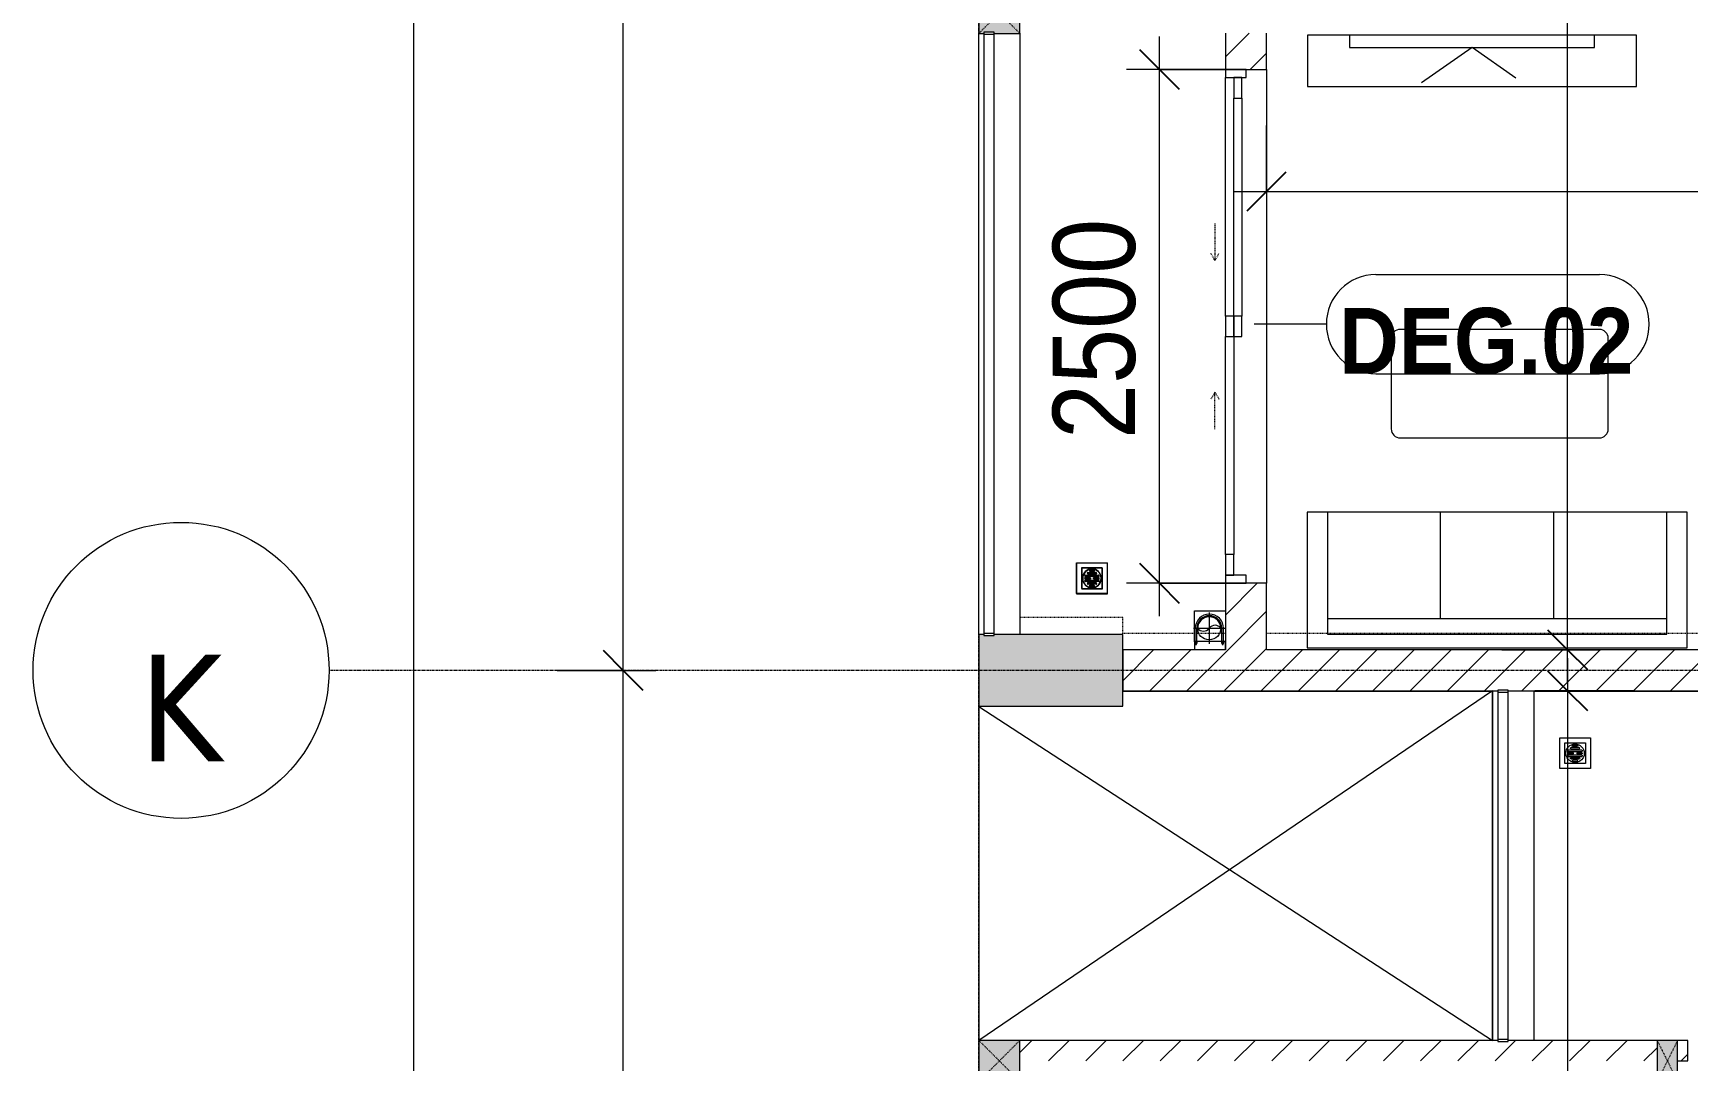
# Model space of a CAD drawing. Header units: millimetres. Extents: x 1591 to 240306, y -15958 to 82755.
# Drawn here: x 40053 to 48104, y 59837 to 64837 of the extents above; entities that cross this region are included whole.
import ezdxf

# ---------------------------------------------------------------- set-up
doc = ezdxf.new("R2010")
doc.units = ezdxf.units.MM
for name, pattern in [('Dash', [6, 3, -3]), ('Dash 1_8_', [6.35, 3.175, -3.175]), ('Grid Line', [22.225, 12.7, -3.175, 3.175, -3.175]), ('IMPORT-CENTER _2_', [40.64, 25.4, -5.08, 5.08, -5.08])]:
    doc.linetypes.add(name, pattern=pattern)
for name, color, linetype, lineweight in [('0-1', 7, 'Continuous', 5), ('A-ANNO-DIMS', 211, 'Continuous', 9), ('A-ANNO-DIMS-160', 211, 'Continuous', 9), ('A-AREA', 32, 'Dash 1_8_', 9), ('A-DETL-THIN-2', 151, 'Continuous', 9), ('A-DOOR', 31, 'Continuous', 9), ('A-DOOR-FRAM', 31, 'Continuous', 9), ('A-DOOR-HDLN', 31, 'Dash', 9), ('A-DOOR-IDEN', 31, 'Continuous', 9), ('A-FLOR-1', 250, 'Continuous', 9), ('A-FLOR-2', 9, 'Continuous', 9), ('A-FLOR-HRAL', 11, 'Continuous', 9), ('A-FLOR-HRAL-1', 254, 'Continuous', 9), ('A-FLOR-HRAL-2', 9, 'Continuous', 9), ('A-WALL', 113, 'Continuous', 9), ('A-WALL-1', 253, 'Continuous', 18), ('A-WALL-2', 9, 'Continuous', 9), ('A-WALL-3', 113, 'Continuous', 18), ('A-WALL-PATT-1', 10, 'Continuous', 9), ('A-WALL-PATT-2', 111, 'Continuous', 9), ('G-IMPT-2', 8, 'IMPORT-CENTER _2_', 9), ('G-IMPT-3', 8, 'Continuous', 9), ('I-FURN', 30, 'Continuous', 9), ('I-FURN-1', 254, 'Continuous', 9), ('M-EQPM', 50, 'Continuous', 9), ('M-EQPM-1', 254, 'Continuous', 9), ('S-COLS', 52, 'Continuous', 9), ('S-COLS-1', 52, 'Continuous', 5), ('S-COLS-2', 7, 'Continuous', 18), ('S-COLS-3', 254, 'Continuous', 9), ('S-COLS-4', 253, 'Continuous', 18), ('S-COLS-5', 52, 'Continuous', 18), ('S-COLS-HDLN', 52, 'Dash', 9), ('S-COLS-HDLN-1', 9, 'Dash', 9), ('S-GRID-1', 1, 'Grid Line', 9), ('S-GRID-IDEN', 1, 'Continuous', 9)]:
    doc.layers.add(name, color=color, linetype=linetype, lineweight=lineweight)
doc.styles.add('Arial_B_3', font='arialbd_0.ttf', dxfattribs={"width": 0.9, "height": 320})
doc.styles.add('Tahoma_B', font='tahomabd_0.ttf', dxfattribs={"height": 520})
doc.styles.add('UTM Avo', font='UTM Avo.ttf', dxfattribs={"width": 0.9, "height": 400})
doc.dimstyles.new('1_Dim_chi_tiet_2_5', dxfattribs={"dimscale": 304.8, "dimtxt": 399.720379, "dimasz": 0.629921, "dimexe": 0.524934, "dimexo": 0.0625, "dimgap": 0.052493, "dimtad": 1, "dimdec": 0, "dimrnd": 5, "dimzin": 0, "dimdsep": 46, "dimtxsty": 'UTM Avo', "dimblk1": 'OBLIQUE', "dimblk2": 'OBLIQUE', "dimsah": 1, "dimcen": 0.09, "dimdle": 0.524934, "dimazin": 0, "dimtfac": 1, "dimtdec": 4, "dimtix": 1, "dimtmove": 0, "dimatfit": 3, "dimfxl": 1.049869, "dimfxlon": 1, "dimtvp": 1, "dimtolj": 1, "dimtzin": 0, "dimarcsym": 2})
doc.dimstyles.new('1_Dim_chi_tiet_2_5_1', dxfattribs={"dimscale": 304.8, "dimtxt": 399.720379, "dimasz": 0.629921, "dimexe": 0.524934, "dimexo": 0.0625, "dimgap": 0.052493, "dimtad": 1, "dimdec": 0, "dimrnd": 5, "dimzin": 0, "dimdsep": 46, "dimtxsty": 'UTM Avo', "dimblk1": 'OBLIQUE', "dimblk2": 'OBLIQUE', "dimsah": 1, "dimcen": 0.09, "dimdle": 0.524934, "dimazin": 0, "dimtfac": 1, "dimtdec": 4, "dimtix": 1, "dimtmove": 0, "dimatfit": 3, "dimfxl": 1.049869, "dimfxlon": 1, "dimtvp": 1, "dimtolj": 1, "dimtzin": 0, "dimarcsym": 2})
pattern_1 = [(45, (0, 0), (-90.50967, 90.50967), [])]
pattern_2 = [(45, (11001.35, 0), (-90.50967, 90.50967), [])]

# ---------------------------------------------------------------- blocks, each defined once
blk = doc.blocks.new('NCV_TKTC_KET CAU_rvt-1-TKCS_MB TẦNG 3-4')
at = {"layer": 'S-COLS-1'}
blk.add_hatch(color=256, dxfattribs=at).paths.add_polyline_path([(34352.6, 61561.9), (34352.4, 61911.9), (33727.6, 61911.9), (33727.6, 61906.9), (33677.6, 61906.9), (33677.6, 61911.9), (33652.6, 61911.9), (33652.6, 61561.9)])
at = {"layer": 'A-FLOR-1'}
for p, q in [((34352.6, 61635.3), (36152.6, 61635.3)), ((36152.5, 61635.3), (36152.5, 59936.9)), ((36352.6, 61635.3), (37552.6, 61635.3))]:
    blk.add_line(p, q, dxfattribs=at)
at = {"layer": 'S-COLS-2'}
for p, q in [((33652.6, 61911.9), (33652.6, 61561.9)), ((33677.6, 61911.9), (33652.6, 61911.9)), ((34352.6, 61911.9), (33727.6, 61911.9)), ((34352.6, 61561.9), (34352.6, 61911.9)), ((33652.6, 61561.9), (34352.6, 61561.9))]:
    blk.add_line(p, q, dxfattribs=at)
blk = doc.blocks.new('THU NUOC - THU NUOC-455054-TKCS_MB TẦNG 3-4')
at = {"layer": 'M-EQPM-1'}
for p, q in [((-66.3, -70.6), (-66.3, 79.4)), ((-66.3, 79.4), (83.7, 79.4)), ((58.7, 54.4), (-41.3, 54.4)), ((-41.3, 54.4), (-41.3, -45.6)), ((-23.3, 19.6), (40.9, 19.6)), ((40.9, 13.6), (-23.3, 13.6)), ((-23.3, 7.2), (0.7, 7.2)), ((0.7, 1.2), (-23.3, 1.2)), ((-11, 32.1), (28.5, 32.1)), ((28.5, 26.1), (-11, 26.1)), ((-1.1, 44.5), (18.5, 44.5)), ((18.5, 38.5), (-1.1, 38.5)), ((0.7, 7.2), (0.7, 1.2)), ((16.7, 1.2), (16.7, 7.2)), ((16.7, 7.2), (40.9, 7.2)), ((40.9, 1.2), (16.7, 1.2)), ((58.7, -45.6), (58.7, 54.4)), ((83.7, 79.4), (83.7, -70.6)), ((83.7, -70.6), (-66.3, -70.6)), ((-41.3, -45.6), (58.7, -45.6)), ((-23.3, -4.8), (40.9, -4.8)), ((40.9, -10.8), (-23.3, -10.8)), ((-11, -17.3), (28.5, -17.3)), ((28.5, -23.3), (-11, -23.3)), ((-1.1, -29.6), (18.5, -29.6)), ((18.5, -35.6), (-1.1, -35.6))]:
    blk.add_line(p, q, dxfattribs=at)
for centre, radius, start, end in [((8.7, 4.4), 45, 0, 180), ((8.7, 4.4), 45, 360, 180), ((8.7, 4.4), 45, 180, 0), ((8.7, 4.4), 45, 180, 360), ((-23.3, 16.6), 3, 90, 270), ((-23.3, 4.2), 3, 90, 270), ((-11, 29.1), 3, 90, 270), ((-1.1, 41.5), 3, 90, 270), ((18.5, 41.5), 3, 270, 90), ((28.5, 29.1), 3, 270, 90), ((40.9, 16.6), 3, 270, 90), ((40.9, 4.2), 3, 270, 90), ((-23.3, -7.8), 3, 90, 270), ((-11, -20.3), 3, 90, 270), ((-1.1, -32.6), 3, 90, 270), ((18.5, -32.6), 3, 270, 90), ((28.5, -20.3), 3, 270, 90), ((40.9, -7.8), 3, 270, 90)]:
    blk.add_arc(centre, radius, start, end, dxfattribs=at)
blk = doc.blocks.new('LOBBY_SOFA_1 - LOBBY_SOFA_1-901220-TKCS_MB TẦNG 3-4')
at = {"layer": 'I-FURN'}
for p, q in [((-2556, 0), (-2556, -660)), ((-708, 0), (-2556, 0)), ((-708, -660), (-708, 0)), ((-2457, -66), (-2457, -660)), ((-807, -66), (-2457, -66)), ((-807, -660), (-807, -66)), ((-807, -143), (-2457, -143)), ((-1907, -143), (-1907, -660)), ((-1357, -143), (-1357, -660)), ((-3128.2, -193.5), (-2688.2, -193.5)), ((-3128.2, -633.5), (-3128.2, -193.5)), ((-2688.2, -193.5), (-2688.2, -633.5)), ((-2915.4, -269), (-2915.4, -401)), ((-2915.4, -357), (-2981.4, -423)), ((-2849.4, -423), (-2915.4, -357)), ((-2937.4, -423), (-3069.4, -423)), ((-2981.4, -423), (-2915.4, -489)), ((-2915.4, -489), (-2849.4, -423)), ((-2915.4, -445), (-2915.4, -577)), ((-2893.4, -423), (-2761.4, -423)), ((-2688.2, -633.5), (-3128.2, -633.5)), ((-2556, -660), (-708, -660)), ((-1160.3, -1020.5), (-2128.3, -1020.5)), ((-2172.3, -1064.5), (-2172.3, -1504.5)), ((-1116.3, -1504.5), (-1116.3, -1064.5)), ((-2128.3, -1548.5), (-1160.3, -1548.5))]:
    blk.add_line(p, q, dxfattribs=at)
for radius in [154, 22]:
    blk.add_circle((-2915.4, -423), radius, dxfattribs=at)
for centre, start, end in [((-2128.3, -1064.5), 90, 180), ((-1160.3, -1064.5), 0, 90), ((-2128.3, -1504.5), 180, 270), ((-1160.3, -1504.5), 270, 0)]:
    blk.add_arc(centre, 44, start, end, dxfattribs=at)
at = {"layer": 'I-FURN-1'}
for p, q in [((-708, 0), (-2556, 0)), ((-2556, 0), (-2556, -660)), ((-708, -660), (-708, 0)), ((-2688.2, -193.5), (-3128.2, -193.5)), ((-3128.2, -193.5), (-3128.2, -633.5)), ((-2688.2, -633.5), (-2688.2, -193.5)), ((-3128.2, -633.5), (-2688.2, -633.5)), ((-2556, -660), (-708, -660)), ((-1160.3, -1020.5), (-2128.3, -1020.5)), ((-2172.3, -1064.5), (-2172.3, -1504.5)), ((-1116.3, -1504.5), (-1116.3, -1064.5)), ((-2128.3, -1548.5), (-1160.3, -1548.5))]:
    blk.add_line(p, q, dxfattribs=at)
for centre, start, end in [((-2128.3, -1064.5), 90, 180), ((-1160.3, -1064.5), 0, 90), ((-2128.3, -1504.5), 180, 270), ((-1160.3, -1504.5), 270, 0)]:
    blk.add_arc(centre, 44, start, end, dxfattribs=at)
blk = doc.blocks.new('RES_BAN AN - RES_BAN AN-901223-TKCS_MB TẦNG 3-4')
at = {"layer": 'I-FURN-1'}
for p, q in [((1600, 0), (0, 0)), ((0, 0), (0, -250)), ((1600, -250), (1600, 0)), ((0, -250), (1600, -250))]:
    blk.add_line(p, q, dxfattribs=at)
blk = doc.blocks.new('KE TIVI-2 - KE TIVI-2-885819-TKCS_MB TẦNG 3-4')
at = {"layer": 'I-FURN-1'}
for p, q in [((-595.6, 0), (-595.6, -60)), ((595.6, 0), (-595.6, 0)), ((-595.6, -60), (595.6, -60)), ((0, -60), (-245.7, -232.1)), ((213, -209.1), (0, -60)), ((595.6, -60), (595.6, 0))]:
    blk.add_line(p, q, dxfattribs=at)
blk = doc.blocks.new('Railing - 50 x 10mm-901205-TKCS_MB TẦNG 3-4')
at = {"layer": 'A-FLOR-HRAL-2'}
for p, q in [((25, 5), (-25, 5)), ((-25, 5), (-25, -5)), ((25, -5), (25, 5)), ((-25, -5), (25, -5))]:
    blk.add_line(p, q, dxfattribs=at)
blk = doc.blocks.new('Railing - Railing-1013286-TKCS_MB TẦNG 3-4')
at = {"layer": 'A-FLOR-HRAL-2'}
for p, q in [((13269.1, 52369.6), (13269.1, 50680.8)), ((13319.1, 50680.8), (13319.1, 52369.6))]:
    blk.add_line(p, q, dxfattribs=at)
for p in [(13294.1, 52374.6), (13294.1, 50675.8)]:
    blk.add_blockref('Railing - 50 x 10mm-901205-TKCS_MB TẦNG 3-4', p)
blk = doc.blocks.new('G1_SOF - BO TRU - 100x200-745959-TKCS_MB TẦNG 3-4')
at = {"layer": 'S-COLS'}
blk.add_hatch(color=256, dxfattribs=at).paths.add_polyline_path([(-50, 100), (-50, -100), (50, -100), (50, 100)])
at = {"layer": 'S-COLS-4'}
for p, q in [((50, 100), (-50, 100)), ((-50, 100), (-50, -100)), ((50, -100), (50, 100)), ((-50, -100), (50, -100))]:
    blk.add_line(p, q, dxfattribs=at)
at = {"layer": 'S-COLS-HDLN-1'}
for p, q in [((50, 100), (-50, -100)), ((-50, 100), (50, -100))]:
    blk.add_line(p, q, dxfattribs=at)
blk = doc.blocks.new('NCV_TKTC_TANG 3 - 4_rvt-2-TKCS_MB TẦNG 3-4')
at = {"layer": 'A-WALL-PATT-1'}
h = blk.add_hatch(dxfattribs=at)
h.set_pattern_fill('FP_1', color=256, style=0, pattern_type=2)
h.set_pattern_definition(pattern_1)
h.paths.add_polyline_path([(36952.6, 59836.9), (36952.6, 59936.9), (36227.6, 59936.9), (36227.6, 59931.5), (36177.6, 59931.5), (36177.6, 59936.9), (33852.6, 59936.9), (33852.6, 59836.9), (36770.4, 59836.9)])
h = blk.add_hatch(dxfattribs=at)
h.set_pattern_fill('FP_1', color=256, style=0, pattern_type=2)
h.set_pattern_definition(pattern_1)
h.paths.add_polyline_path([(38052.6, 59836.9), (38052.6, 59936.9), (38002.6, 59936.9), (38002.6, 59836.9)])
h.paths.add_polyline_path([(37102.6, 59836.9), (37102.6, 59936.9), (37052.6, 59936.2), (37052.6, 59836.9)])
at = {"layer": 'A-FLOR-2'}
blk.add_line((35052.6, 64660.3), (35052.6, 62160.3), dxfattribs=at)
at = {"layer": 'A-WALL-1'}
for p, q in [((36177.6, 59936.9), (33852.6, 59936.9)), ((36952.6, 59936.9), (36227.6, 59936.9)), ((37102.6, 59936.9), (37052.6, 59936.9)), ((37102.6, 59836.9), (37102.6, 59936.9)), ((37052.6, 59836.9), (37102.6, 59836.9))]:
    blk.add_line(p, q, dxfattribs=at)
at = {"layer": 'A-WALL-2'}
for p, q in [((36152.6, 59936.9), (36152.6, 61636.9)), ((36352.6, 61636.9), (36352.6, 59936.9))]:
    blk.add_line(p, q, dxfattribs=at)
at = {"layer": 'A-FLOR-HRAL-1'}
blk.add_blockref('Railing - Railing-1013286-TKCS_MB TẦNG 3-4', (22908.5, 9260.7), dxfattribs=at)
at = {"layer": 'I-FURN-1'}
for name, p in [('RES_BAN AN - RES_BAN AN-901223-TKCS_MB TẦNG 3-4', (35252.2, 64826.9)), ('KE TIVI-2 - KE TIVI-2-885819-TKCS_MB TẦNG 3-4', (36052.2, 64826.9))]:
    blk.add_blockref(name, p, dxfattribs=at)
at = {"layer": 'I-FURN-1', "rotation": 180}
blk.add_blockref('LOBBY_SOFA_1 - LOBBY_SOFA_1-901220-TKCS_MB TẦNG 3-4', (34542.6, 61846.9), dxfattribs=at)
at = {"layer": 'M-EQPM-1'}
blk.add_blockref('THU NUOC - THU NUOC-455054-TKCS_MB TẦNG 3-4', (34193.8, 62180.9), dxfattribs=at)
at = {"layer": 'S-COLS-3'}
blk.add_blockref('G1_SOF - BO TRU - 100x200-745959-TKCS_MB TẦNG 3-4', (37002.6, 59836.9), dxfattribs=at)
blk = doc.blocks.new('Railing - 50 x 10mm-1251311-TKCS_MB TẦNG 3-4')
at = {"layer": 'A-FLOR-HRAL'}
for p, q in [((25, 5), (-25, 5)), ((-25, 5), (-25, -5)), ((25, -5), (25, 5)), ((-25, -5), (25, -5))]:
    blk.add_line(p, q, dxfattribs=at)
blk = doc.blocks.new('Railing - Railing-3235345-TKCS_MB TẦNG 3-4')
at = {"layer": 'A-FLOR-HRAL'}
for p, q in [((33677.6, 64831.3), (33677.6, 61916.9)), ((33727.6, 61916.9), (33727.6, 64831.3))]:
    blk.add_line(p, q, dxfattribs=at)
for p in [(33702.6, 64836.3), (33702.6, 61911.9)]:
    blk.add_blockref('Railing - 50 x 10mm-1251311-TKCS_MB TẦNG 3-4', p)
blk = doc.blocks.new('G1_SOF - BO TRU - 200x200-3054293-TKCS_MB TẦNG 3-4')
at = {"layer": 'S-COLS'}
blk.add_hatch(color=256, dxfattribs=at).paths.add_polyline_path([(100, -100), (100, 100), (-100, 100), (-100, -100)])
at = {"layer": 'S-COLS-5'}
for p, q in [((100, 100), (-100, 100)), ((-100, 100), (-100, -100)), ((100, -100), (100, 100)), ((-100, -100), (100, -100))]:
    blk.add_line(p, q, dxfattribs=at)
at = {"layer": 'S-COLS-HDLN'}
for p, q in [((100, 100), (-100, -100)), ((-100, 100), (100, -100))]:
    blk.add_line(p, q, dxfattribs=at)
blk = doc.blocks.new('G1_SOF - BO TRU - 200x200-V35-TKCS_MB TẦNG 3-4')
at = {"layer": 'S-COLS'}
blk.add_hatch(color=256, dxfattribs=at).paths.add_polyline_path([(-25, -100), (100, -100), (100, 100), (-100, 100), (-100, -100), (-75, -100), (-75, -94), (-25, -94)])
at = {"layer": 'S-COLS-5'}
for p, q in [((100, 100), (-100, 100)), ((-100, 100), (-100, -100)), ((100, -100), (100, 100)), ((-100, -100), (-75, -100)), ((-25, -100), (100, -100))]:
    blk.add_line(p, q, dxfattribs=at)
at = {"layer": 'S-COLS-HDLN'}
for p, q in [((100, 100), (-100, -100)), ((-100, 100), (100, -100))]:
    blk.add_line(p, q, dxfattribs=at)
blk = doc.blocks.new('DEG_02-DEG_03 - DEG_02-2500x2400mm-CỬA ĐI 02 CÁNH TRƯỢT-625766-TKCS_MB TẦNG 3-4')
at = {"layer": 'A-DOOR'}
for p, q in [((-1110, 100), (-1210, 100)), ((-1210, 100), (-1210, 60)), ((-1110, 60), (-1110, 100)), ((-1110, 100), (-50, 100)), ((50, 100), (-50, 100)), ((-50, 100), (-50, 60)), ((50, 60), (50, 100)), ((-1210, 60), (-1110, 60)), ((-50, 60), (-1110, 60)), ((50, 60), (-50, 60)), ((-50, 60), (-50, 20)), ((-50, 60), (50, 60)), ((-50, 20), (50, 20)), ((50, 20), (50, 60)), ((50, 60), (1110, 60)), ((1110, 20), (50, 20)), ((1210, 60), (1110, 60)), ((1110, 60), (1110, 20)), ((1110, 20), (1210, 20)), ((1210, 20), (1210, 60))]:
    blk.add_line(p, q, dxfattribs=at)
at = {"layer": 'A-DOOR-FRAM'}
for p, q in [((-1210, 100), (-1250, 100)), ((-1250, 100), (-1250, 0)), ((-1210, 0), (-1210, 100)), ((1250, 100), (1210, 100)), ((1210, 100), (1210, 0)), ((1250, 0), (1250, 100)), ((-1250, 0), (-1210, 0)), ((1210, 0), (1250, 0))]:
    blk.add_line(p, q, dxfattribs=at)
at = {"layer": 'A-DOOR-HDLN'}
for p, q in [((-320.4, 151.1), (-355, 171.1)), ((320.4, 151.1), (355, 171.1)), ((-500.4, 151.1), (-320.4, 151.1)), ((-320.4, 151.1), (-355, 131.1)), ((320.4, 151.1), (355, 131.1)), ((500.4, 151.1), (320.4, 151.1))]:
    blk.add_line(p, q, dxfattribs=at)
blk = doc.blocks.new('TKTC_XREF_251221_MB TANG 2-7 - TKTC_XREF_260130_MB TANG 2-5_dwg_$cc-4746808-TKCS_MB TẦNG 3-4')
at = {"layer": 'G-IMPT-2'}
for p, q in [((-0.673, 0), (0.673, 0)), ((0, -0.673), (0, 0.673))]:
    blk.add_line(p, q, dxfattribs=at)
at = {"layer": 'M-EQPM'}
blk.add_circle((0, 0), 0.5, dxfattribs=at)
for centre, radius, start, end in [((0, 0), 0.5, 90, 270), ((0.188, 0.25), 0.313, 126.8699, 233.1301), ((-0.188, -0.25), 0.313, 306.8699, 53.1301)]:
    blk.add_arc(centre, radius, start, end, dxfattribs=at)
blk = doc.blocks.new('TKTC_XREF_251221_MB TANG 2-7 - TKTC_XREF_260130_MB TANG 2-5_dwg_CUM U_DN100-4746796-TKCS_MB TẦNG 3-4')
at = {"layer": 'G-IMPT-3'}
blk.add_hatch(color=256, dxfattribs=at).paths.add_polyline_path([(0, 61), (0, 57), (14.8, 55.1), (28.5, 49.4), (40.3, 40.3), (49.4, 28.5), (55.1, 14.8), (57, 0), (55.1, -14.8), (49.4, -28.5), (40.3, -40.3), (28.5, -49.4), (14.8, -55.1), (0, -57), (0, -61), (15.8, -58.9), (30.5, -52.8), (43.1, -43.1), (52.8, -30.5), (58.9, -15.8), (61, 0), (58.9, 15.8), (52.8, 30.5), (43.1, 43.1), (30.5, 52.8), (15.8, 58.9)])
for p, q in [((-79.1, 66.6), (-79.1, 63.4)), ((-76.6, 66.6), (-76.6, 63.4)), ((-74.6, 66.6), (-74.6, 63.4)), ((-72.7, 69.3), (-72.7, 60.7)), ((-66.9, 67.9), (-71.7, 67.9)), ((-66.9, 62.1), (-71.7, 62.1)), ((-65, 69), (0, 69)), ((-79.1, -63.4), (-79.1, -66.6)), ((-76.6, -63.4), (-76.6, -66.6)), ((-74.6, -63.4), (-74.6, -66.6)), ((-72.7, -60.7), (-72.7, -69.3)), ((-66.9, -62.1), (-71.7, -62.1)), ((-66.9, -67.9), (-71.7, -67.9)), ((-65, -69), (0, -69))]:
    blk.add_line(p, q, dxfattribs=at)
at = {"layer": 'G-IMPT-3', "flags": 128}
for points in [[(-72.7, 67.6), (-78.1, 67.6), (-78.1, 62.4), (-72.7, 62.4)], [(-71.7, 59.2), (-66.9, 59.2), (-66.9, 70.8), (-71.7, 70.8)], [(-66.9, 70.8), (-66.9, 72.7), (-65, 72.7), (-65, 57.3), (-66.9, 57.3), (-66.9, 59.2)], [(-65, 61), (0, 61), (0, 57)], [(-72.7, -62.4), (-78.1, -62.4), (-78.1, -67.6), (-72.7, -67.6)], [(-71.7, -70.8), (-66.9, -70.8), (-66.9, -59.2), (-71.7, -59.2)], [(-66.9, -59.2), (-66.9, -57.3), (-65, -57.3), (-65, -72.7), (-66.9, -72.7), (-66.9, -70.8)], [(-65, -61), (0, -61), (0, -57)]]:
    blk.add_lwpolyline(points, dxfattribs=at)
at = {"layer": 'G-IMPT-3'}
for centre, radius, start, end in [((-78.1, 66.6), 0.96, 90, 180), ((-78.1, 63.4), 0.96, 180, 270), ((-71.1, 69.3), 1.56, 112.61986, 247.38014), ((-67.9, 65), 4.8, 143.1301, 216.8699), ((-71.1, 60.7), 1.56, 112.61986, 247.38014), ((0, 0), 69, 270, 90), ((0, 0), 61, 270, 90), ((0, 0), 57, 270, 90), ((-78.1, -63.4), 0.96, 90, 180), ((-78.1, -66.6), 0.96, 180, 270), ((-71.1, -60.7), 1.56, 112.61986, 247.38014), ((-67.9, -65), 4.8, 143.1301, 216.8699), ((-71.1, -69.3), 1.56, 112.61986, 247.38014)]:
    blk.add_arc(centre, radius, start, end, dxfattribs=at)
blk = doc.blocks.new('TKTC_XREF_251221_MB TANG 2-7 - TKTC_XREF_260130_MB TANG 2-5_dwg_THU NUOC - THU NUOC-444531-TKCS_MB TẦNG 1-4746810-TKCS_MB TẦNG 3-4')
at = {"layer": 'G-IMPT-3'}
for p, q in [((-23.3, 10.8), (40.9, 10.8)), ((40.9, 4.8), (-23.3, 4.8)), ((-11, 23.3), (28.5, 23.3)), ((28.5, 17.3), (-11, 17.3)), ((-1.1, 35.6), (18.5, 35.6)), ((18.5, 29.6), (-1.1, 29.6)), ((-23.3, -13.6), (40.9, -13.6)), ((40.9, -19.6), (-23.3, -19.6)), ((-11, -26.1), (28.5, -26.1)), ((28.5, -32.1), (-11, -32.1)), ((-1.1, -38.5), (18.5, -38.5)), ((18.5, -44.5), (-1.1, -44.5))]:
    blk.add_line(p, q, dxfattribs=at)
at = {"layer": 'G-IMPT-3', "flags": 128}
for points in [[(83.7, -79.4), (83.7, 70.6), (-66.3, 70.6), (-66.3, -79.4)], [(58.7, -54.4), (58.7, 45.6), (-41.3, 45.6), (-41.3, -54.4)]]:
    blk.add_lwpolyline(points, close=True, dxfattribs=at)
for points in [[(-23.3, -1.2), (0.7, -1.2), (0.7, -7.2), (-23.3, -7.2)], [(40.9, -7.2), (16.7, -7.2), (16.7, -1.2), (40.9, -1.2)]]:
    blk.add_lwpolyline(points, dxfattribs=at)
at = {"layer": 'G-IMPT-3'}
for centre, radius, start, end in [((8.7, -4.4), 45, 360, 180), ((8.7, -4.4), 45, 360, 180), ((-23.3, 7.8), 3, 90, 270), ((-11, 20.3), 3, 90, 270), ((-1.1, 32.6), 3, 90, 270), ((18.5, 32.6), 3, 270, 90), ((28.5, 20.3), 3, 270, 90), ((40.9, 7.8), 3, 270, 90), ((8.7, -4.4), 45, 180, 360), ((8.7, -4.4), 45, 180, 360), ((-23.3, -4.2), 3, 90, 270), ((-23.3, -16.6), 3, 90, 270), ((-11, -29.1), 3, 90, 270), ((-1.1, -41.5), 3, 90, 270), ((18.5, -41.5), 3, 270, 90), ((28.5, -29.1), 3, 270, 90), ((40.9, -4.2), 3, 270, 90), ((40.9, -16.6), 3, 270, 90)]:
    blk.add_arc(centre, radius, start, end, dxfattribs=at)
blk = doc.blocks.new('TKTC_XREF_251221_MB TANG 2-7 - TKTC_XREF_260130_MB TANG 2-5_dwg_THU NUOC - THU NUOC-444531-TKCS_MB TẦNG 1-4746804-TKCS_MB TẦNG 3-4')
at = {"layer": 'G-IMPT-3'}
for p, q in [((-23.3, 10.8), (40.9, 10.8)), ((40.9, 4.8), (-23.3, 4.8)), ((-11, 23.3), (28.5, 23.3)), ((28.5, 17.3), (-11, 17.3)), ((-1.1, 35.6), (18.5, 35.6)), ((18.5, 29.6), (-1.1, 29.6)), ((-23.3, -13.6), (40.9, -13.6)), ((40.9, -19.6), (-23.3, -19.6)), ((-11, -26.1), (28.5, -26.1)), ((28.5, -32.1), (-11, -32.1)), ((-1.1, -38.5), (18.5, -38.5)), ((18.5, -44.5), (-1.1, -44.5))]:
    blk.add_line(p, q, dxfattribs=at)
at = {"layer": 'G-IMPT-3', "flags": 128}
for points in [[(83.7, -79.4), (83.7, 70.6), (-66.3, 70.6), (-66.3, -79.4)], [(58.7, -54.4), (58.7, 45.6), (-41.3, 45.6), (-41.3, -54.4)]]:
    blk.add_lwpolyline(points, close=True, dxfattribs=at)
for points in [[(-23.3, -1.2), (0.7, -1.2), (0.7, -7.2), (-23.3, -7.2)], [(40.9, -7.2), (16.7, -7.2), (16.7, -1.2), (40.9, -1.2)]]:
    blk.add_lwpolyline(points, dxfattribs=at)
at = {"layer": 'G-IMPT-3'}
for centre, radius, start, end in [((8.7, -4.4), 45, 360, 180), ((8.7, -4.4), 45, 360, 180), ((-23.3, 7.8), 3, 90, 270), ((-11, 20.3), 3, 90, 270), ((-1.1, 32.6), 3, 90, 270), ((18.5, 32.6), 3, 270, 90), ((28.5, 20.3), 3, 270, 90), ((40.9, 7.8), 3, 270, 90), ((8.7, -4.4), 45, 180, 360), ((8.7, -4.4), 45, 180, 360), ((-23.3, -4.2), 3, 90, 270), ((-23.3, -16.6), 3, 90, 270), ((-11, -29.1), 3, 90, 270), ((-1.1, -41.5), 3, 90, 270), ((18.5, -41.5), 3, 270, 90), ((28.5, -29.1), 3, 270, 90), ((40.9, -4.2), 3, 270, 90), ((40.9, -16.6), 3, 270, 90)]:
    blk.add_arc(centre, radius, start, end, dxfattribs=at)
blk = doc.blocks.new('TKTC_XREF_251221_MB TANG 2-7 - TKTC_XREF_251221_MB TANG 2-7-2039446-TKCS_MB TẦNG 3-4')
at = {"layer": 'M-EQPM'}
for p, q in [((1049.5, 44789.8), (1199.8, 44789.8)), ((1049.5, 44640.1), (1049.5, 44789.8)), ((1199.8, 44789.8), (1199.8, 44640.1)), ((1049.2, 44640), (1049.5, 44600)), ((1199.7, 44640), (1049.2, 44640)), ((1199.8, 44640.1), (1049.5, 44640.1)), ((1199.9, 44600), (1199.7, 44640)), ((0, 44325), (0, 42700))]:
    blk.add_line(p, q, dxfattribs=at)
blk.add_blockref('TKTC_XREF_251221_MB TANG 2-7 - TKTC_XREF_260130_MB TANG 2-5_dwg_THU NUOC - THU NUOC-444531-TKCS_MB TẦNG 1-4746804-TKCS_MB TẦNG 3-4', (542.3, 44951.2))
for name, p, xscale, yscale, zscale, rotation in [('TKTC_XREF_251221_MB TANG 2-7 - TKTC_XREF_260130_MB TANG 2-5_dwg_$cc-4746808-TKCS_MB TẦNG 3-4', (1121, 44705), 113.7150000000073, 113.7150000000073, 113.7150000000073, 269.9990086637467), ('TKTC_XREF_251221_MB TANG 2-7 - TKTC_XREF_260130_MB TANG 2-5_dwg_CUM U_DN100-4746796-TKCS_MB TẦNG 3-4', (1121.9, 44705), 0.9975000000000007, 0.9975000000000007, 0.9975000000000007, 90.00099133829464)]:
    blk.add_blockref(name, p, dxfattribs=dict(xscale=xscale, yscale=yscale, zscale=zscale, rotation=rotation))
at = {"extrusion": (0, 0, -1), "zscale": -1, "rotation": 180}
blk.add_blockref('TKTC_XREF_251221_MB TANG 2-7 - TKTC_XREF_260130_MB TANG 2-5_dwg_THU NUOC - THU NUOC-444531-TKCS_MB TẦNG 1-4746810-TKCS_MB TẦNG 3-4', (-2892.4, 44092.3), dxfattribs=at)
blk = doc.blocks.new('Grid - M_Grid Head - Circle-353313-TKCS_MB TẦNG 3-4')
at = {"layer": 'S-GRID-IDEN'}
blk.add_circle((0, 0), 4.5, dxfattribs=at)
blk = doc.blocks.new('DIMBLOCK2-TKCS_MB TẦNG 3-4')
at = {"layer": 'A-ANNO-DIMS-160'}
for p, q in [((41904.4, 17076.9), (41904.4, 78396.9)), ((41584.4, 78236.9), (42064.4, 78236.9)), ((41904.4, 78236.9), (41584.4, 78236.9)), ((41584.4, 17236.9), (42064.4, 17236.9)), ((41904.4, 17236.9), (41584.4, 17236.9))]:
    blk.add_line(p, q, dxfattribs=at)
at = {"layer": 'A-ANNO-DIMS-160', "lineweight": 25}
for p, q in [((41904.4, 78236.9), (41808.4, 78332.9)), ((41904.4, 78236.9), (42000.4, 78140.9)), ((41904.4, 17236.9), (41808.4, 17332.9)), ((41904.4, 17236.9), (42000.4, 17140.9))]:
    blk.add_line(p, q, dxfattribs=at)
at = {"layer": 'A-ANNO-DIMS-160', "color": 0, "insert": (41384.7, 47052.2), "char_height": 400, "width": 1643.295, "attachment_point": 1, "rotation": 90, "line_spacing_factor": 1.110334, "style": 'UTM Avo'}
blk.add_mtext('61000', dxfattribs=at)
blk = doc.blocks.new('_Oblique')
at = {"color": 0, "linetype": 'ByBlock', "lineweight": -2}
blk.add_line((-0.5, -0.5), (0.5, 0.5), dxfattribs=at)
blk = doc.blocks.new('DIMBLOCK8-TKCS_MB TẦNG 3-4')
at = {"layer": 'A-ANNO-DIMS-160', "lineweight": 25}
for p, q in [((42923.1, 61736.9), (42827.1, 61832.9)), ((42923.1, 61736.9), (43019.1, 61640.9)), ((42923.1, 53536.9), (42827.1, 53632.9)), ((42923.1, 53536.9), (43019.1, 53440.9))]:
    blk.add_line(p, q, dxfattribs=at)
at = {"layer": 'A-ANNO-DIMS-160'}
for p, q in [((42603.1, 61736.9), (43083.1, 61736.9)), ((42923.1, 61736.9), (42603.1, 61736.9)), ((42923.1, 53536.9), (42923.1, 61736.9)), ((42603.1, 53536.9), (43083.1, 53536.9)), ((42923.1, 53536.9), (42603.1, 53536.9))]:
    blk.add_line(p, q, dxfattribs=at)
at = {"layer": 'A-ANNO-DIMS-160', "color": 0, "insert": (42403.5, 57089.2), "char_height": 400, "width": 1314.636, "attachment_point": 1, "rotation": 90, "line_spacing_factor": 1.110334, "style": 'UTM Avo'}
blk.add_mtext('8200', dxfattribs=at)
blk = doc.blocks.new('DIMBLOCK9-TKCS_MB TẦNG 3-4')
at = {"layer": 'A-ANNO-DIMS-160', "lineweight": 25}
for p, q in [((42923.1, 69936.9), (42827.1, 70032.9)), ((42923.1, 69936.9), (43019.1, 69840.9)), ((42923.1, 61736.9), (42827.1, 61832.9)), ((42923.1, 61736.9), (43019.1, 61640.9))]:
    blk.add_line(p, q, dxfattribs=at)
at = {"layer": 'A-ANNO-DIMS-160'}
for p, q in [((42603.1, 69936.9), (43083.1, 69936.9)), ((42923.1, 69936.9), (42603.1, 69936.9)), ((42923.1, 61736.9), (42923.1, 69936.9)), ((42603.1, 61736.9), (43083.1, 61736.9)), ((42923.1, 61736.9), (42603.1, 61736.9))]:
    blk.add_line(p, q, dxfattribs=at)
at = {"layer": 'A-ANNO-DIMS-160', "color": 0, "insert": (42403.5, 65289.2), "char_height": 400, "width": 1314.636, "attachment_point": 1, "rotation": 90, "line_spacing_factor": 1.110334, "style": 'UTM Avo'}
blk.add_mtext('8200', dxfattribs=at)
blk = doc.blocks.new('DIMBLOCK274-TKCS_MB TẦNG 3-4')
at = {"layer": 'A-ANNO-DIMS-160'}
for p, q in [((45533.1, 62000.3), (45533.1, 64820.3)), ((45853.1, 64660.3), (45373.1, 64660.3)), ((45533.1, 64660.3), (45853.1, 64660.3)), ((45853.1, 62160.3), (45373.1, 62160.3)), ((45533.1, 62160.3), (45853.1, 62160.3))]:
    blk.add_line(p, q, dxfattribs=at)
at = {"layer": 'A-ANNO-DIMS-160', "lineweight": 25}
for p, q in [((45533.1, 64660.3), (45437.1, 64756.3)), ((45533.1, 64660.3), (45629.1, 64564.3)), ((45533.1, 62160.3), (45437.1, 62256.3)), ((45533.1, 62160.3), (45629.1, 62064.3))]:
    blk.add_line(p, q, dxfattribs=at)
at = {"layer": 'A-ANNO-DIMS-160', "color": 0, "insert": (45013.5, 62862.5), "char_height": 400, "width": 1314.636, "attachment_point": 1, "rotation": 90, "line_spacing_factor": 1.110334, "style": 'UTM Avo'}
blk.add_mtext('2500', dxfattribs=at)
blk = doc.blocks.new('STN_Door Tag - STN_Door Tag-1788670-TKCS_MB TẦNG 3-4')
at = {"layer": 'A-DOOR-IDEN'}
for p, q in [((-3.37, 1.495), (3.431, 1.495)), ((-3.37, -1.524), (3.431, -1.524))]:
    blk.add_line(p, q, dxfattribs=at)
for centre, start, end in [((-3.37, -0.015), 90, 270), ((3.431, -0.015), 270, 90)]:
    blk.add_arc(centre, 1.509, start, end, dxfattribs=at)
blk = doc.blocks.new('DIMBLOCK322-TKCS_MB TẦNG 3-4')
at = {"layer": 'A-ANNO-DIMS-160'}
for p, q in [((47518.7, 61796.9), (47518.7, 53476.9)), ((47838.7, 61636.9), (47358.7, 61636.9)), ((47518.7, 61636.9), (47838.7, 61636.9)), ((47838.7, 53636.9), (47358.7, 53636.9)), ((47518.7, 53636.9), (47838.7, 53636.9))]:
    blk.add_line(p, q, dxfattribs=at)
at = {"layer": 'A-ANNO-DIMS-160', "lineweight": 25}
for p, q in [((47518.7, 61636.9), (47422.7, 61732.9)), ((47518.7, 61636.9), (47614.7, 61540.9)), ((47518.7, 53636.9), (47422.7, 53732.9)), ((47518.7, 53636.9), (47614.7, 53540.9))]:
    blk.add_line(p, q, dxfattribs=at)
at = {"layer": 'A-ANNO-DIMS-160', "color": 0, "insert": (46999.1, 57089.2), "char_height": 400, "width": 1314.636, "attachment_point": 1, "rotation": 90, "line_spacing_factor": 1.110334, "style": 'UTM Avo'}
blk.add_mtext('8000', dxfattribs=at)
blk = doc.blocks.new('DIMBLOCK324-TKCS_MB TẦNG 3-4')
at = {"layer": 'A-ANNO-DIMS-160'}
for p, q in [((46053.9, 64386.7), (46053.9, 63906.7)), ((46053.9, 64066.7), (46053.9, 64386.7)), ((52854, 64386.7), (52854, 63906.7)), ((52854, 64066.7), (52854, 64386.7)), ((45893.9, 64066.7), (53014, 64066.7))]:
    blk.add_line(p, q, dxfattribs=at)
at = {"layer": 'A-ANNO-DIMS-160', "lineweight": 25}
for p, q in [((46053.9, 64066.7), (46149.9, 64162.7)), ((52854, 64066.7), (52950, 64162.7)), ((46053.9, 64066.7), (45957.9, 63970.7)), ((52854, 64066.7), (52758, 63970.7))]:
    blk.add_line(p, q, dxfattribs=at)
at = {"layer": 'A-ANNO-DIMS-160', "color": 0, "insert": (48906.2, 64586.3), "char_height": 400, "width": 1314.636, "attachment_point": 1, "line_spacing_factor": 1.110334, "style": 'UTM Avo'}
blk.add_mtext('6800', dxfattribs=at)
blk = doc.blocks.new('DIMBLOCK325-TKCS_MB TẦNG 3-4')
at = {"layer": 'A-ANNO-DIMS-160'}
for p, q in [((47518.7, 61676.9), (47518.7, 69996.9)), ((47198.7, 69836.9), (47678.7, 69836.9)), ((47518.7, 69836.9), (47198.7, 69836.9)), ((47198.7, 61836.9), (47678.7, 61836.9)), ((47518.7, 61836.9), (47198.7, 61836.9))]:
    blk.add_line(p, q, dxfattribs=at)
at = {"layer": 'A-ANNO-DIMS-160', "lineweight": 25}
for p, q in [((47518.7, 69836.9), (47422.7, 69932.9)), ((47518.7, 69836.9), (47614.7, 69740.9)), ((47518.7, 61836.9), (47422.7, 61932.9)), ((47518.7, 61836.9), (47614.7, 61740.9))]:
    blk.add_line(p, q, dxfattribs=at)
at = {"layer": 'A-ANNO-DIMS-160', "color": 0, "insert": (46999.1, 65289.2), "char_height": 400, "width": 1314.636, "attachment_point": 1, "rotation": 90, "line_spacing_factor": 1.110334, "style": 'UTM Avo'}
blk.add_mtext('8000', dxfattribs=at)

msp = doc.modelspace()

# ---------------------------------------------------------------- hatches: boundary and pattern name
at = {"layer": 'A-WALL-PATT-2'}
h = msp.add_hatch(dxfattribs=at)
h.set_pattern_fill('FP_1', color=256, style=0, pattern_type=2)
h.set_pattern_definition(pattern_2)
h.paths.add_polyline_path([(46053.9, 61836.9), (46053.9, 62160.3), (45853.9, 62160.3), (45853.9, 61836.9)])
h.paths.add_polyline_path([(45853.9, 64660.3), (46053.9, 64660.3), (46053.9, 64836.9), (45853.9, 64836.9)])
h = msp.add_hatch(dxfattribs=at)
h.set_pattern_fill('FP_1', color=256, style=0, pattern_type=2)
h.set_pattern_definition(pattern_2)
h.paths.add_polyline_path([(47771.8, 61636.9), (48554, 61636.9), (48554, 61836.9), (45353.9, 61836.9), (45353.9, 61636.9), (47178.9, 61636.9), (47178.9, 61640.3), (47228.9, 61640.3), (47228.9, 61636.9)])

# ---------------------------------------------------------------- linework, layer by layer
at = {"layer": 'A-AREA'}
for p, q in [((45353.9, 61993.4), (44853.9, 61993.4)), ((45353.9, 61916.8), (45353.9, 61993.4)), ((45853.9, 61916.8), (45353.9, 61916.8)), ((46251.9, 61916.8), (46053.9, 61916.8)), ((48099.9, 61916.8), (46251.9, 61916.8)), ((48554, 61916.8), (48099.9, 61916.8))]:
    msp.add_line(p, q, dxfattribs=at)
at = {"layer": 'A-DETL-THIN-2'}
for p, q in [((47153.9, 61636.9), (44653.9, 59936.9)), ((47153.9, 61636.9), (44653.9, 59936.9)), ((44654, 61561.6), (47153.9, 59936.9)), ((44654, 61561.6), (47153.9, 59936.9))]:
    msp.add_line(p, q, dxfattribs=at)
at = {"layer": 'A-DOOR-IDEN'}
msp.add_line((45993.4, 63422.6), (46344.7, 63422.6), dxfattribs=at)
at = {"layer": 'A-WALL'}
for p, q in [((44653.9, 61911.9), (44653.9, 64835.3)), ((44853.9, 64835.3), (44853.9, 61911.9)), ((46053.9, 64660.3), (46053.9, 62160.3)), ((45853.9, 63460.3), (45853.9, 64620.3))]:
    msp.add_line(p, q, dxfattribs=at)
at = {"layer": 'A-WALL-3'}
for p, q in [((45853.9, 64836.9), (45853.9, 64660.3)), ((46053.9, 64660.3), (46053.9, 64836.9)), ((45853.9, 64660.3), (46053.9, 64660.3)), ((46053.9, 62160.3), (45853.9, 62160.3)), ((45853.9, 62160.3), (45853.9, 61836.9)), ((46053.9, 61836.9), (46053.9, 62160.3)), ((45853.9, 61836.9), (45353.9, 61836.9)), ((45353.9, 61836.9), (45353.9, 61636.9)), ((48554, 61836.9), (46053.9, 61836.9)), ((45353.9, 61636.9), (47178.9, 61636.9)), ((47228.9, 61636.9), (48554, 61636.9))]:
    msp.add_line(p, q, dxfattribs=at)
at = {"layer": 'S-GRID-1'}
for p, q in [((44653.9, 19175.3), (44653.9, 76690.4)), ((45492.6, 61736.9), (41492.6, 61736.9)), ((139245.7, 61736.9), (45492.6, 61736.9))]:
    msp.add_line(p, q, dxfattribs=at)

# ---------------------------------------------------------------- block references
at = {"layer": '0-1'}
for name in ['NCV_TKTC_KET CAU_rvt-1-TKCS_MB TẦNG 3-4', 'NCV_TKTC_TANG 3 - 4_rvt-2-TKCS_MB TẦNG 3-4']:
    msp.add_blockref(name, (11001.4, 0), dxfattribs=at)
at = {"layer": 'A-DOOR', "rotation": 89.9999999999999}
msp.add_blockref('DEG_02-DEG_03 - DEG_02-2500x2400mm-CỬA ĐI 02 CÁNH TRƯỢT-625766-TKCS_MB TẦNG 3-4', (45953.9, 63410.3), dxfattribs=at)
at = {"layer": 'A-DOOR-IDEN', "xscale": 159.9999999999999, "yscale": 159.9999999999999, "zscale": 159.9999999999999}
msp.add_blockref('STN_Door Tag - STN_Door Tag-1788670-TKCS_MB TẦNG 3-4', (47125.4, 63423.3), dxfattribs=at)
at = {"layer": 'A-FLOR-HRAL'}
msp.add_blockref('Railing - Railing-3235345-TKCS_MB TẦNG 3-4', (11001.4, 0), dxfattribs=at)
at = {"layer": 'M-EQPM'}
msp.add_blockref('TKTC_XREF_251221_MB TANG 2-7 - TKTC_XREF_251221_MB TANG 2-7-2039446-TKCS_MB TẦNG 3-4', (44653.9, 17236.9), dxfattribs=at)
at = {"layer": 'S-COLS'}
for name, p in [('G1_SOF - BO TRU - 200x200-V35-TKCS_MB TẦNG 3-4', (44753.9, 64935.3)), ('G1_SOF - BO TRU - 200x200-3054293-TKCS_MB TẦNG 3-4', (44753.9, 59836.9))]:
    msp.add_blockref(name, p, dxfattribs=at)
at = {"layer": 'S-GRID-IDEN', "xscale": 159.9999999999999, "yscale": 159.9999999999999, "zscale": 159.9999999999999, "rotation": 89.99999999999982}
msp.add_blockref('Grid - M_Grid Head - Circle-353313-TKCS_MB TẦNG 3-4', (40772.6, 61736.9), dxfattribs=at)

# ---------------------------------------------------------------- texts
at = {"layer": 'A-DOOR-IDEN', "insert": (47122.1, 63337.9), "char_height": 320, "width": 1467.36, "attachment_point": 5, "line_spacing_factor": 0.936439, "style": 'Arial_B_3'}
msp.add_mtext('\\pt7.2,14.4,21.6,28.8,36,43.2,50.4,57.6,64.8,72,79.2,86.4,93.6,100.8,108,115.2,122.4,129.6,136.8,144,151.2,158.4,165.6,172.8,180,187.2,194.4,201.6,208.8,216,223.2,230.4;DEG.02', dxfattribs=at)

# ---------------------------------------------------------------- dimensions: what is measured, and where the dimension line sits
at = {"layer": 'A-ANNO-DIMS'}
for base, p1, p2, dimstyle, override, picture, middle in [((41904.4, 78236.9), (41584.4, 17236.9), (41584.4, 78236.9), '1_Dim_chi_tiet_2_5', {"dimpost": '<>', "dimfxl": 61000}, 'DIMBLOCK2-TKCS_MB TẦNG 3-4', (41681.4, 47736.9)), ((42923.1, 69936.9), (42603.1, 61736.9), (42603.1, 69936.9), '1_Dim_chi_tiet_2_5', {"dimpost": '<>', "dimfxl": 8200}, 'DIMBLOCK9-TKCS_MB TẦNG 3-4', (42700.1, 65836.9)), ((47518.7, 69836.9), (47198.7, 61836.9), (47198.7, 69836.9), '1_Dim_chi_tiet_2_5_1', {"dimpost": '<>', "dimfxl": 8000}, 'DIMBLOCK325-TKCS_MB TẦNG 3-4', (47295.7, 65836.9)), ((45533.1, 64660.3), (45853.1, 62160.3), (45853.1, 64660.3), '1_Dim_chi_tiet_2_5_1', {"dimpost": '<>', "dimfxl": 2500}, 'DIMBLOCK274-TKCS_MB TẦNG 3-4', (45310.1, 63410.3)), ((42923.1, 61736.9), (42603.1, 53536.9), (42603.1, 61736.9), '1_Dim_chi_tiet_2_5', {"dimpost": '<>', "dimfxl": 8200}, 'DIMBLOCK8-TKCS_MB TẦNG 3-4', (42700.1, 57636.9)), ((47518.7, 53636.9), (47838.7, 61636.9), (47838.7, 53636.9), '1_Dim_chi_tiet_2_5_1', {"dimpost": '<>', "dimfxl": 8000}, 'DIMBLOCK322-TKCS_MB TẦNG 3-4', (47295.7, 57636.9))]:
    dim = msp.add_linear_dim(base=base, p1=p1, p2=p2, angle=90, dimstyle=dimstyle, override=override, dxfattribs=at)
    dim.commit()
    dim.dimension.update_dxf_attribs({"geometry": picture, "text_midpoint": middle})
dim = msp.add_linear_dim(base=(52854, 64066.7), p1=(46053.9, 64386.7), p2=(52854, 64386.7), dimstyle='1_Dim_chi_tiet_2_5_1', override={"dimpost": '<>', "dimfxl": 6800.071331}, dxfattribs=at)
dim.commit()
dim.dimension.update_dxf_attribs({"geometry": 'DIMBLOCK324-TKCS_MB TẦNG 3-4', "text_midpoint": (49454, 64289.7)})

# ---------------------------------------------------------------- next in the draw order: texts
at = {"layer": 'S-GRID-IDEN', "insert": (40771.2, 61553.6), "char_height": 520, "width": 508.8, "attachment_point": 5, "line_spacing_factor": 0.996129, "style": 'Tahoma_B', "bg_fill": 3, "box_fill_scale": 1.25, "bg_fill_color": 256, "bg_fill_true_color": 13158600, "bg_fill_transparency": 0}
msp.add_mtext('\\pt2031.9988,4063.9976,6096.0016,8128.0004,10159.9992,12191.998,14224.002,16256.0008,18287.9996,20319.9984,22352.0024,24384.0012,26416,28447.9988,30479.9976,32512.0016,34544.0004,36575.9992,38607.998,40640.002,42672.0008,44703.9996,46735.9984,48768.0024,50800.0012,52832,54863.9988,56895.9976,58928.0016,60960.0004,62991.9992,65023.998;K', dxfattribs=at)

doc.saveas('drawing.dxf')
